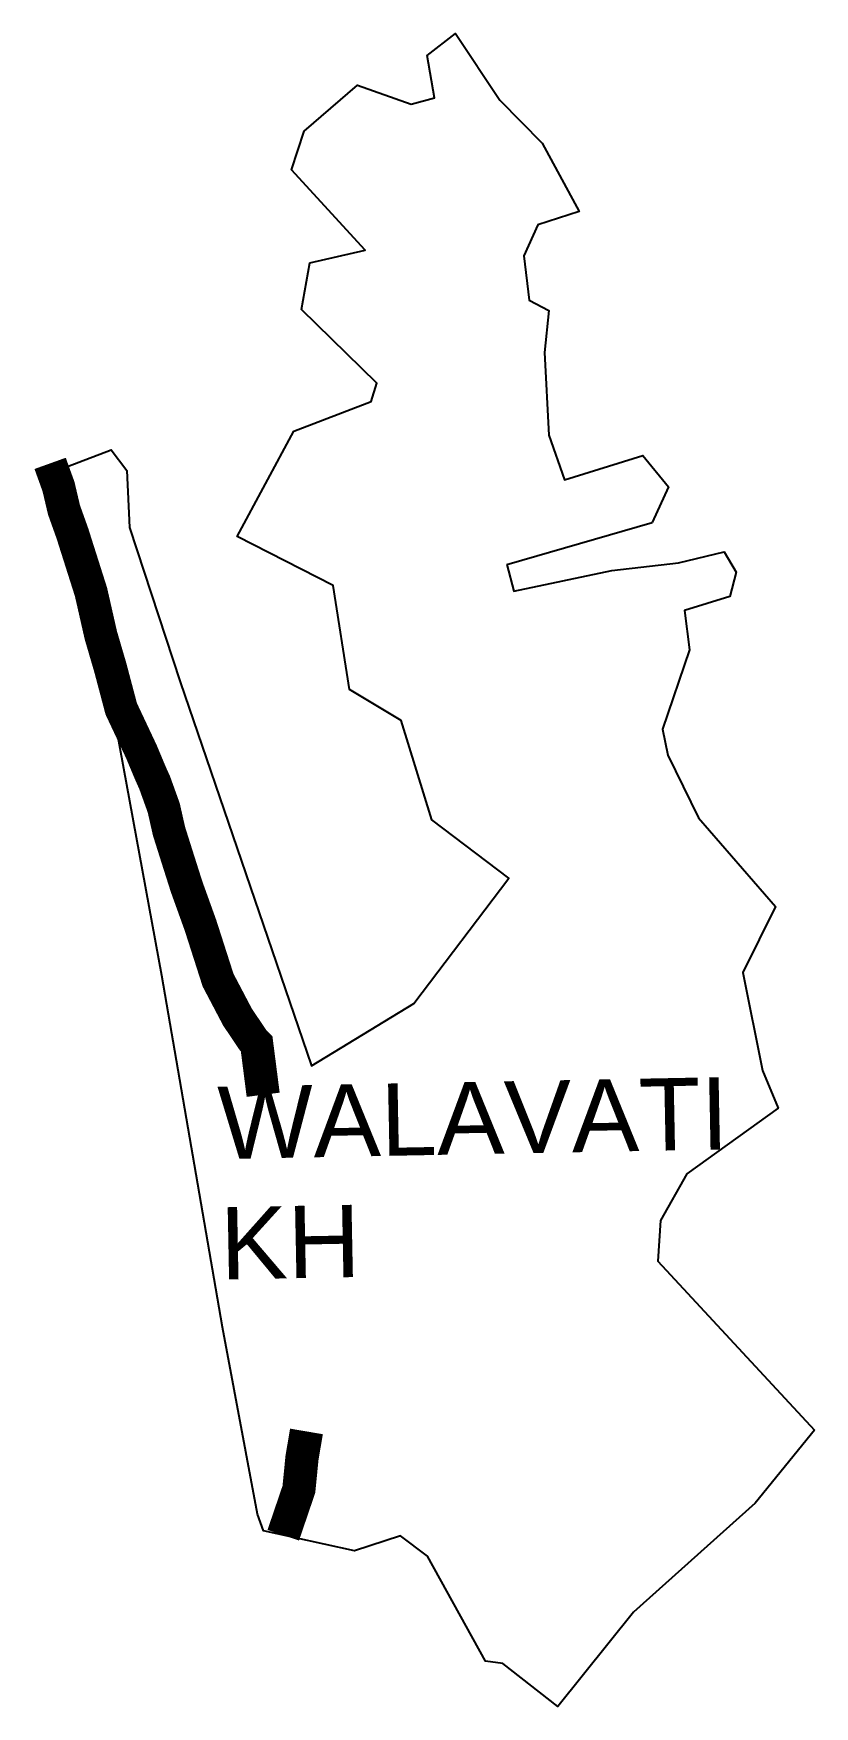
# Model space of a CAD drawing. Header units: metres. Extents: x 287896 to 289070, y 1998760 to 2001276.
import ezdxf

# ---------------------------------------------------------------- set-up
doc = ezdxf.new("R2010")
doc.units = ezdxf.units.M
for name, color, linetype in [('UNPROTECTED', 130, 'Continuous'), ('village', 3, 'Continuous'), ('VILLAGE NAME', 250, 'Continuous')]:
    doc.layers.add(name, color=color, linetype=linetype)
doc.styles.get("Standard").update_dxf_attribs({"font": 'simplex.shx'})

msp = doc.modelspace()

# ---------------------------------------------------------------- linework, layer by layer
at = {"layer": 'UNPROTECTED', "flags": 128}
msp.add_lwpolyline([(287920.6, 2000629.5, 50, 50, 0), (287925.1, 2000617, 50, 50, 0), (287933.2, 2000594.6, 50, 50, 0), (287941.4, 2000559.7, 50, 50, 0), (287954.3, 2000523.5, 50, 50, 0), (287963, 2000496, 50, 50, 0), (287982, 2000436.2, 50, 50, 0), (287996.9, 2000370.7, 50, 50, 0), (288011, 2000322.6, 50, 50, 0), (288027.5, 2000260.3, 50, 50, 0), (288057.7, 2000196.1, 50, 50, 0), (288072, 2000162, 50, 50, 0), (288077.7, 2000149.4, 50, 50, 0), (288091.4, 2000111.3, 50, 50, 0), (288099.4, 2000076, 50, 50, 0), (288113.1, 2000032.6, 50, 50, 0), (288125.8, 1999992.6, 50, 50, 0), (288146.7, 1999934.5, 50, 50, 0), (288173.1, 1999852.2, 50, 50, 0), (288202.2, 1999796.8, 50, 50, 0), (288225.8, 1999761.7, 50, 50, 0), (288231.1, 1999756.2, 50, 50, 0), (288240.9, 1999679.8, 0, 0, 0)], format="xyseb", dxfattribs=at)
at = {"layer": 'UNPROTECTED', "const_width": 50, "flags": 128}
msp.add_lwpolyline([(288306, 1999173.4), (288299.3, 1999134), (288294.6, 1999086.3), (288271.1, 1999017.3)], dxfattribs=at)
at = {"layer": 'village', "flags": 128}
msp.add_lwpolyline([(288607, 2000477.5), (288825.7, 2000540.4)], dxfattribs=at)
at = {"layer": 'village'}
for points in [[(289069.8, 1999175.1, 0), (288980.6, 1999065.6, 0), (288797.8, 1998901.7, 0), (288684.1, 1998759.6, 0), (288601.1, 1998824.5, 0), (288574.9, 1998828, 0), (288488, 1998985.7, 0), (288447.3, 1999016.4, 0), (288378.3, 1998993.9, 0), (288241.2, 1999023.9, 0), (288232.6, 1999049, 0), (288179.7, 1999330.3, 0), (288088.3, 1999859.2, 0), (288021.6, 2000225, 0), (287915.3, 2000612.6, 0), (288012.4, 2000650.1, 0), (288035.9, 2000618.9, 0), (288039.8, 2000532.8, 0), (288115.9, 2000301, 0), (288313.6, 1999723.5, 0), (288467.6, 1999817.3, 0), (288610.3, 2000005.7, 0), (288494.5, 2000093.2, 0), (288448.2, 2000242.5, 0), (288370.9, 2000289.3, 0), (288346.2, 2000446, 0), (288202, 2000519.3, 0), (288286.9, 2000677.9, 0), (288403, 2000722.8, 0), (288412, 2000749.9, 0), (288298.3, 2000860.8, 0), (288310.9, 2000931, 0), (288394, 2000950.3, 0), (288283.6, 2001070.8, 0), (288302.5, 2001129.2, 0), (288382.8, 2001198.5, 0), (288463.6, 2001169.6, 0), (288498.5, 2001179.3, 0), (288487.6, 2001243.1, 0), (288530.1, 2001276.1, 0), (288596.7, 2001175.9, 0), (288660.4, 2001111.2, 0), (288715.8, 2001008.4, 0), (288653.6, 2000988.1, 0), (288633, 2000941.7, 0), (288640.7, 2000875.1, 0), (288670.2, 2000859.3, 0), (288664, 2000796.1, 0), (288670.5, 2000671.8, 0), (288694.1, 2000604.8, 0), (288811.5, 2000641.4, 0), (288850.1, 2000594.2, 0), (288825.7, 2000540.4, 0)], [(288607, 2000477.5, 0), (288617.8, 2000437.3, 0), (288764.9, 2000468.4, 0), (288865.1, 2000479.8, 0), (288934.2, 2000496.6, 0), (288952.1, 2000465.9, 0), (288942.4, 2000429.5, 0), (288874.4, 2000408.2, 0), (288881.9, 2000349.1, 0), (288841.2, 2000229.9, 0), (288849.1, 2000190.4, 0), (288895.5, 2000096.4, 0), (289011.3, 1999963.1, 0), (288961.9, 1999863.8, 0), (288991.4, 1999716.3, 0), (289015.1, 1999659.7, 0), (288877.9, 1999560.7, 0), (288838.3, 1999490.7, 0), (288834.4, 1999429.6, 0), (289069.8, 1999175.1, 0)]]:
    msp.add_polyline3d(points, dxfattribs=at)

# ---------------------------------------------------------------- texts
at = {"layer": 'VILLAGE NAME', "insert": (288171.6, 1999691.7), "char_height": 108.748, "attachment_point": 1, "rotation": 1.1028}
msp.add_mtext_dynamic_manual_height_columns('{\\fArial|b0|i0|c0|p34;WALAVATI KH}', width=727.51, gutter_width=543.7, heights=[0], dxfattribs=at)

doc.saveas('drawing.dxf')
